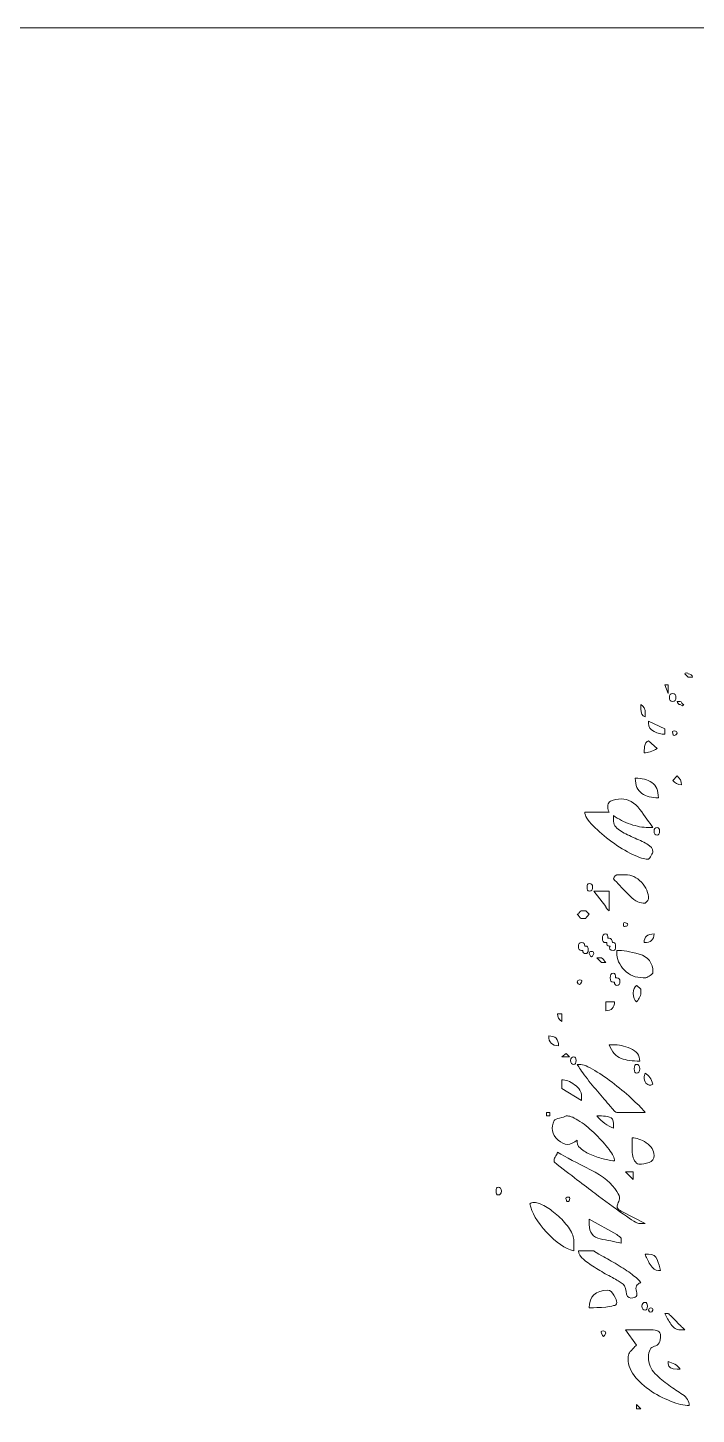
# Model space of a CAD drawing. Extents: x 915 to 2086, y -2344 to -655.
# Drawn here: x 1384.9 to 1438.5, y -766.6 to -655.3 of the extents above; entities that cross this region are included whole.
import ezdxf

# ---------------------------------------------------------------- set-up
doc = ezdxf.new("R2010")
doc.units = 0
doc.header["$MEASUREMENT"] = 0
doc.layers.add('Layer 1', color=7, linetype='Continuous')

# ---------------------------------------------------------------- blocks, each defined once
blk = doc.blocks.new('block 2')
at = {"layer": 'Layer 1', "lineweight": 0}
for points in [[(1436.02, -708.05), (1436.28, -708.05), (1436.28, -708.75), (1436.02, -708.05)], [(1427.75, -737.89), (1428.1, -737.62), (1428.36, -737.89), (1427.75, -737.89)], [(1426.78, -742.37), (1426.78, -742.64), (1426.51, -742.64), (1426.51, -742.37), (1426.78, -742.37)], [(1433.47, -747.13), (1433.47, -747.74), (1432.85, -747.13), (1433.47, -747.13)], [(1434.08, -766.14), (1433.73, -766.14), (1433.73, -765.79), (1434.08, -766.14)]]:
    blk.add_lwpolyline(points, dxfattribs=at)
for points, knots in [([(2085.86, -929.01), (2085.63, -928.87), (2085.41, -928.75), (2085.18, -928.61), (2085.18, -928.61), (2085.18, -716.49), (2085.18, -716.49), (2085.18, -682.75), (2057.73, -655.31), (2024, -655.31), (2024, -655.31), (976.9, -655.31), (976.9, -655.31), (943.16, -655.31), (915.72, -682.75), (915.72, -716.49), (915.72, -716.49), (915.72, -928.61), (915.72, -928.61), (915.49, -928.75), (915.27, -928.87), (915.04, -929.01), (915.04, -929.01), (915.28, -929.05), (915.72, -929.14), (915.72, -929.14), (915.72, -2282.96), (915.72, -2282.96), (915.72, -2316.7), (943.16, -2344.14), (976.9, -2344.14), (976.9, -2344.14), (2024, -2344.14), (2024, -2344.14), (2057.73, -2344.14), (2085.18, -2316.7), (2085.18, -2282.96), (2085.18, -2282.96), (2085.18, -929.14), (2085.18, -929.14), (2085.62, -929.05), (2085.86, -929.01), (2085.86, -929.01)], [0, 0, 0, 0, 1, 1, 1, 2, 2, 2, 3, 3, 3, 4, 4, 4, 5, 5, 5, 6, 6, 6, 7, 7, 7, 8, 8, 8, 9, 9, 9, 10, 10, 10, 11, 11, 11, 12, 12, 12, 13, 13, 13, 14, 14, 14, 14]), ([(1437.61, -707.17), (1437.61, -707.11), (1437.66, -707.08), (1437.78, -707.08), (1437.84, -707.08), (1437.87, -707.11), (1437.87, -707.17), (1438.1, -707.17), (1438.22, -707.25), (1438.22, -707.43), (1438.22, -707.43), (1437.87, -707.43), (1437.87, -707.43), (1437.87, -707.43), (1437.61, -707.17), (1437.61, -707.17)], [0, 0, 0, 0, 1, 1, 1, 2, 2, 2, 3, 3, 3, 4, 4, 4, 5, 5, 5, 5]), ([(1436.64, -709.37), (1436.46, -709.37), (1436.37, -709.26), (1436.37, -709.06), (1436.37, -708.86), (1436.46, -708.75), (1436.64, -708.75), (1436.81, -708.75), (1436.9, -708.86), (1436.9, -709.06), (1436.9, -709.26), (1436.81, -709.37), (1436.64, -709.37)], [0, 0, 0, 0, 1, 1, 1, 2, 2, 2, 3, 3, 3, 4, 4, 4, 4]), ([(1434.44, -710.6), (1434.2, -710.54), (1434.08, -710.34), (1434.08, -709.98), (1434.08, -709.98), (1434.08, -709.63), (1434.08, -709.63), (1434.32, -709.75), (1434.44, -709.98), (1434.44, -710.34), (1434.44, -710.34), (1434.44, -710.6), (1434.44, -710.6)], [0, 0, 0, 0, 1, 1, 1, 2, 2, 2, 3, 3, 3, 4, 4, 4, 4]), ([(1436.99, -709.37), (1436.99, -709.37), (1437.25, -709.37), (1437.25, -709.37), (1437.31, -709.37), (1437.35, -709.41), (1437.38, -709.5), (1437.41, -709.59), (1437.46, -709.63), (1437.52, -709.63), (1437.52, -709.63), (1437.43, -709.72), (1437.43, -709.72), (1437.43, -709.72), (1437.25, -709.63), (1437.25, -709.63), (1437.19, -709.63), (1437.13, -709.6), (1437.08, -709.54), (1437.02, -709.49), (1436.99, -709.43), (1436.99, -709.37)], [0, 0, 0, 0, 1, 1, 1, 2, 2, 2, 3, 3, 3, 4, 4, 4, 5, 5, 5, 6, 6, 6, 7, 7, 7, 7]), ([(1436.02, -712.01), (1435.72, -712.01), (1435.43, -711.93), (1435.14, -711.79), (1434.85, -711.64), (1434.7, -711.42), (1434.7, -711.13), (1434.7, -711.13), (1434.7, -710.95), (1434.7, -710.95), (1434.7, -710.95), (1436.02, -711.57), (1436.02, -711.57), (1436.02, -711.57), (1436.02, -712.01), (1436.02, -712.01)], [0, 0, 0, 0, 1, 1, 1, 2, 2, 2, 3, 3, 3, 4, 4, 4, 5, 5, 5, 5]), ([(1436.77, -712.1), (1436.68, -712.1), (1436.64, -712.04), (1436.64, -711.92), (1436.58, -711.8), (1436.62, -711.74), (1436.77, -711.74), (1436.91, -711.74), (1436.99, -711.8), (1436.99, -711.92), (1436.93, -712.04), (1436.86, -712.1), (1436.77, -712.1)], [0, 0, 0, 0, 1, 1, 1, 2, 2, 2, 3, 3, 3, 4, 4, 4, 4]), ([(1435.4, -713.15), (1434.99, -713.39), (1434.64, -713.5), (1434.35, -713.5), (1434.35, -713.39), (1434.36, -713.21), (1434.39, -712.98), (1434.42, -712.74), (1434.52, -712.59), (1434.7, -712.53), (1434.7, -712.53), (1435.4, -713.15), (1435.4, -713.15)], [0, 0, 0, 0, 1, 1, 1, 2, 2, 2, 3, 3, 3, 4, 4, 4, 4]), ([(1437.34, -716.06), (1437.05, -716.06), (1436.81, -715.94), (1436.64, -715.71), (1436.64, -715.71), (1436.99, -715.35), (1436.99, -715.35), (1437.22, -715.53), (1437.34, -715.76), (1437.34, -716.06)], [0, 0, 0, 0, 1, 1, 1, 2, 2, 2, 3, 3, 3, 3]), ([(1434.96, -715.88), (1435.32, -716.11), (1435.49, -716.53), (1435.49, -717.11), (1434.96, -717.11), (1434.52, -717), (1434.17, -716.76), (1433.82, -716.53), (1433.64, -716.11), (1433.64, -715.53), (1434.17, -715.53), (1434.61, -715.65), (1434.96, -715.88)], [0, 0, 0, 0, 1, 1, 1, 2, 2, 2, 3, 3, 3, 4, 4, 4, 4]), ([(1431.66, -717.38), (1431.93, -717.26), (1432.2, -717.2), (1432.5, -717.2), (1433.08, -717.2), (1433.58, -717.48), (1434, -718.04), (1434.41, -718.59), (1434.76, -719.08), (1435.05, -719.49), (1435.05, -719.49), (1434.7, -719.49), (1434.7, -719.49), (1434.23, -719.49), (1433.75, -719.4), (1433.25, -719.23), (1432.75, -719.05), (1432.29, -718.82), (1431.88, -718.52), (1431.88, -718.52), (1431.88, -718.87), (1431.88, -718.87), (1431.88, -719.23), (1432.04, -719.5), (1432.37, -719.71), (1432.69, -719.92), (1433.06, -720.1), (1433.47, -720.28), (1433.88, -720.46), (1434.25, -720.63), (1434.57, -720.81), (1434.89, -720.99), (1435.05, -721.19), (1435.05, -721.43), (1435.05, -721.48), (1435.01, -721.59), (1434.92, -721.73), (1434.83, -721.88), (1434.76, -721.98), (1434.7, -722.04), (1434.7, -722.04), (1434.61, -722.04), (1434.61, -722.04), (1434.38, -722.04), (1433.98, -721.91), (1433.42, -721.65), (1432.87, -721.38), (1432.31, -721.05), (1431.75, -720.63), (1431.19, -720.22), (1430.69, -719.8), (1430.26, -719.36), (1429.81, -718.92), (1429.59, -718.55), (1429.59, -718.26), (1429.59, -718.26), (1431.53, -718.26), (1431.53, -718.26), (1431.35, -717.79), (1431.4, -717.49), (1431.66, -717.38)], [0, 0, 0, 0, 1, 1, 1, 2, 2, 2, 3, 3, 3, 4, 4, 4, 5, 5, 5, 6, 6, 6, 7, 7, 7, 8, 8, 8, 9, 9, 9, 10, 10, 10, 11, 11, 11, 12, 12, 12, 13, 13, 13, 14, 14, 14, 15, 15, 15, 16, 16, 16, 17, 17, 17, 18, 18, 18, 19, 19, 19, 20, 20, 20, 20]), ([(1435.14, -719.8), (1435.14, -719.59), (1435.23, -719.49), (1435.4, -719.49), (1435.52, -719.49), (1435.58, -719.59), (1435.58, -719.8), (1435.58, -720), (1435.52, -720.1), (1435.4, -720.1), (1435.23, -720.1), (1435.14, -720), (1435.14, -719.8)], [0, 0, 0, 0, 1, 1, 1, 2, 2, 2, 3, 3, 3, 4, 4, 4, 4]), ([(1429.95, -724.59), (1429.83, -724.59), (1429.77, -724.49), (1429.77, -724.29), (1429.77, -724.08), (1429.83, -723.98), (1429.95, -723.98), (1430.12, -723.98), (1430.21, -724.08), (1430.21, -724.29), (1430.21, -724.49), (1430.12, -724.59), (1429.95, -724.59)], [0, 0, 0, 0, 1, 1, 1, 2, 2, 2, 3, 3, 3, 4, 4, 4, 4]), ([(1434.44, -725.56), (1434.44, -725.56), (1434.26, -725.56), (1434.26, -725.56), (1433.91, -725.56), (1433.5, -725.31), (1433.03, -724.81), (1432.56, -724.32), (1432.18, -723.92), (1431.88, -723.62), (1431.94, -723.39), (1432.09, -723.28), (1432.32, -723.28), (1432.56, -723.28), (1432.73, -723.28), (1432.85, -723.28), (1433.32, -723.28), (1433.75, -723.48), (1434.13, -723.89), (1434.51, -724.3), (1434.7, -724.74), (1434.7, -725.21), (1434.7, -725.27), (1434.61, -725.38), (1434.44, -725.56)], [0, 0, 0, 0, 1, 1, 1, 2, 2, 2, 3, 3, 3, 4, 4, 4, 5, 5, 5, 6, 6, 6, 7, 7, 7, 8, 8, 8, 8]), ([(1431.53, -726.18), (1431.35, -726), (1431.27, -725.89), (1431.27, -725.83), (1431.27, -725.83), (1430.3, -724.59), (1430.3, -724.59), (1430.3, -724.59), (1431.53, -724.59), (1431.53, -724.59), (1431.53, -724.59), (1431.53, -726.18), (1431.53, -726.18)], [0, 0, 0, 0, 1, 1, 1, 2, 2, 2, 3, 3, 3, 4, 4, 4, 4]), ([(1429.68, -726.18), (1429.68, -726.18), (1429.95, -726.44), (1429.95, -726.44), (1429.95, -726.44), (1429.77, -726.62), (1429.77, -726.62), (1429.71, -726.68), (1429.68, -726.74), (1429.68, -726.8), (1429.68, -726.8), (1429.33, -726.8), (1429.33, -726.8), (1429.27, -726.8), (1429.21, -726.75), (1429.16, -726.66), (1429.1, -726.57), (1429.04, -726.5), (1428.98, -726.44), (1429.04, -726.44), (1429.1, -726.4), (1429.16, -726.31), (1429.21, -726.22), (1429.27, -726.18), (1429.33, -726.18), (1429.33, -726.18), (1429.68, -726.18), (1429.68, -726.18)], [0, 0, 0, 0, 1, 1, 1, 2, 2, 2, 3, 3, 3, 4, 4, 4, 5, 5, 5, 6, 6, 6, 7, 7, 7, 8, 8, 8, 9, 9, 9, 9]), ([(1433.03, -727.28), (1433.03, -727.37), (1432.97, -727.41), (1432.85, -727.41), (1432.73, -727.47), (1432.68, -727.43), (1432.68, -727.28), (1432.68, -727.13), (1432.73, -727.09), (1432.85, -727.15), (1432.97, -727.15), (1433.03, -727.19), (1433.03, -727.28)], [0, 0, 0, 0, 1, 1, 1, 2, 2, 2, 3, 3, 3, 4, 4, 4, 4]), ([(1429.86, -729.3), (1429.86, -729.51), (1429.8, -729.61), (1429.68, -729.61), (1429.51, -729.61), (1429.42, -729.52), (1429.42, -729.35), (1429.42, -729.35), (1429.33, -729.35), (1429.33, -729.35), (1429.16, -729.35), (1429.07, -729.24), (1429.07, -729.04), (1429.07, -728.83), (1429.16, -728.73), (1429.33, -728.73), (1429.51, -728.73), (1429.59, -728.82), (1429.59, -729), (1429.59, -729), (1429.68, -729), (1429.68, -729), (1429.8, -729), (1429.86, -729.1), (1429.86, -729.3)], [0, 0, 0, 0, 1, 1, 1, 2, 2, 2, 3, 3, 3, 4, 4, 4, 5, 5, 5, 6, 6, 6, 7, 7, 7, 8, 8, 8, 8]), ([(1432.06, -729.04), (1432.06, -729.24), (1432, -729.35), (1431.88, -729.35), (1431.59, -729.35), (1431.5, -729.23), (1431.62, -729), (1431.62, -729), (1431.53, -729), (1431.53, -729), (1431.41, -729), (1431.35, -728.91), (1431.35, -728.73), (1431.35, -728.73), (1431.27, -728.73), (1431.27, -728.73), (1431.09, -728.73), (1431, -728.62), (1431, -728.38), (1431, -728.15), (1431.09, -728.03), (1431.27, -728.03), (1431.38, -728.03), (1431.44, -728.15), (1431.44, -728.38), (1431.44, -728.38), (1431.53, -728.38), (1431.53, -728.38), (1431.71, -728.38), (1431.8, -728.5), (1431.8, -728.73), (1431.8, -728.73), (1431.88, -728.73), (1431.88, -728.73), (1432, -728.73), (1432.06, -728.83), (1432.06, -729.04)], [0, 0, 0, 0, 1, 1, 1, 2, 2, 2, 3, 3, 3, 4, 4, 4, 5, 5, 5, 6, 6, 6, 7, 7, 7, 8, 8, 8, 9, 9, 9, 10, 10, 10, 11, 11, 11, 12, 12, 12, 12]), ([(1435.14, -728.03), (1435.14, -728.5), (1434.88, -728.73), (1434.35, -728.73), (1434.35, -728.26), (1434.61, -728.03), (1435.14, -728.03)], [0, 0, 0, 0, 1, 1, 1, 2, 2, 2, 2]), ([(1430.12, -729.43), (1430.24, -729.43), (1430.3, -729.49), (1430.3, -729.61), (1430.18, -729.96), (1430.06, -729.96), (1429.95, -729.61), (1429.95, -729.49), (1430.01, -729.43), (1430.12, -729.43)], [0, 0, 0, 0, 1, 1, 1, 2, 2, 2, 3, 3, 3, 3]), ([(1432.76, -730.93), (1432.35, -730.52), (1432.15, -730.05), (1432.15, -729.52), (1432.15, -729.52), (1432.15, -729.35), (1432.15, -729.35), (1432.62, -729.35), (1433.22, -729.45), (1433.95, -729.66), (1434.68, -729.86), (1435.05, -730.34), (1435.05, -731.11), (1435.05, -731.11), (1435.05, -731.19), (1435.05, -731.19), (1434.99, -731.25), (1434.89, -731.33), (1434.74, -731.42), (1434.6, -731.5), (1434.49, -731.55), (1434.44, -731.55), (1434.44, -731.55), (1434.26, -731.55), (1434.26, -731.55), (1433.67, -731.55), (1433.17, -731.34), (1432.76, -730.93)], [0, 0, 0, 0, 1, 1, 1, 2, 2, 2, 3, 3, 3, 4, 4, 4, 5, 5, 5, 6, 6, 6, 7, 7, 7, 8, 8, 8, 9, 9, 9, 9]), ([(1430.92, -729.96), (1430.97, -729.96), (1431.03, -730.01), (1431.09, -730.09), (1431.15, -730.18), (1431.21, -730.26), (1431.27, -730.32), (1431.27, -730.32), (1430.92, -730.32), (1430.92, -730.32), (1430.92, -730.32), (1430.56, -729.96), (1430.56, -729.96), (1430.56, -729.96), (1430.92, -729.96), (1430.92, -729.96)], [0, 0, 0, 0, 1, 1, 1, 2, 2, 2, 3, 3, 3, 4, 4, 4, 5, 5, 5, 5]), ([(1429.2, -731.72), (1429.34, -731.72), (1429.39, -731.78), (1429.33, -731.9), (1429.21, -732.14), (1429.1, -732.14), (1428.98, -731.9), (1428.98, -731.78), (1429.05, -731.72), (1429.2, -731.72)], [0, 0, 0, 0, 1, 1, 1, 2, 2, 2, 3, 3, 3, 3]), ([(1432.15, -731.55), (1432.32, -731.55), (1432.41, -731.65), (1432.41, -731.85), (1432.41, -732.06), (1432.32, -732.16), (1432.15, -732.16), (1432.03, -732.16), (1431.97, -732.08), (1431.97, -731.9), (1431.97, -731.9), (1431.88, -731.9), (1431.88, -731.9), (1431.71, -731.9), (1431.62, -731.78), (1431.62, -731.55), (1431.62, -731.31), (1431.71, -731.19), (1431.88, -731.19), (1432, -731.19), (1432.06, -731.31), (1432.06, -731.55), (1432.06, -731.55), (1432.15, -731.55), (1432.15, -731.55)], [0, 0, 0, 0, 1, 1, 1, 2, 2, 2, 3, 3, 3, 4, 4, 4, 5, 5, 5, 6, 6, 6, 7, 7, 7, 8, 8, 8, 8]), ([(1433.95, -733.18), (1433.86, -733.32), (1433.79, -733.43), (1433.73, -733.48), (1433.56, -733.37), (1433.47, -733.13), (1433.47, -732.78), (1433.47, -732.49), (1433.56, -732.28), (1433.73, -732.16), (1433.79, -732.22), (1433.86, -732.28), (1433.95, -732.34), (1434.04, -732.4), (1434.08, -732.46), (1434.08, -732.52), (1434.08, -732.52), (1434.08, -732.78), (1434.08, -732.78), (1434.08, -732.9), (1434.04, -733.03), (1433.95, -733.18)], [0, 0, 0, 0, 1, 1, 1, 2, 2, 2, 3, 3, 3, 4, 4, 4, 5, 5, 5, 6, 6, 6, 7, 7, 7, 7]), ([(1431.27, -733.48), (1431.27, -733.48), (1431.97, -733.48), (1431.97, -733.48), (1431.97, -733.95), (1431.74, -734.19), (1431.27, -734.19), (1431.27, -734.19), (1431.27, -733.48), (1431.27, -733.48)], [0, 0, 0, 0, 1, 1, 1, 2, 2, 2, 3, 3, 3, 3]), ([(1427.75, -735.07), (1427.51, -734.89), (1427.39, -734.69), (1427.39, -734.45), (1427.39, -734.45), (1427.75, -734.45), (1427.75, -734.45), (1427.75, -734.45), (1427.75, -735.07), (1427.75, -735.07)], [0, 0, 0, 0, 1, 1, 1, 2, 2, 2, 3, 3, 3, 3]), ([(1427.48, -737), (1426.95, -737), (1426.69, -736.74), (1426.69, -736.21), (1427.22, -736.21), (1427.48, -736.47), (1427.48, -737)], [0, 0, 0, 0, 1, 1, 1, 2, 2, 2, 2]), ([(1432.5, -738.02), (1432.09, -737.87), (1431.77, -737.5), (1431.53, -736.92), (1431.53, -736.92), (1431.88, -736.92), (1431.88, -736.92), (1432.29, -736.92), (1432.75, -737.02), (1433.25, -737.23), (1433.75, -737.43), (1434, -737.77), (1434, -738.24), (1433.41, -738.24), (1432.91, -738.16), (1432.5, -738.02)], [0, 0, 0, 0, 1, 1, 1, 2, 2, 2, 3, 3, 3, 4, 4, 4, 5, 5, 5, 5]), ([(1428.45, -738.19), (1428.45, -737.99), (1428.54, -737.89), (1428.71, -737.89), (1428.83, -737.89), (1428.89, -737.99), (1428.89, -738.19), (1428.89, -738.4), (1428.83, -738.5), (1428.71, -738.5), (1428.54, -738.5), (1428.45, -738.4), (1428.45, -738.19)], [0, 0, 0, 0, 1, 1, 1, 2, 2, 2, 3, 3, 3, 4, 4, 4, 4]), ([(1429.16, -738.5), (1429.45, -738.5), (1429.86, -738.66), (1430.39, -738.99), (1430.92, -739.31), (1431.44, -739.67), (1431.97, -740.09), (1432.5, -740.5), (1433, -740.92), (1433.47, -741.36), (1433.94, -741.8), (1434.26, -742.14), (1434.44, -742.37), (1434.44, -742.37), (1432.15, -742.37), (1432.15, -742.37), (1432.09, -742.37), (1431.91, -742.2), (1431.62, -741.85), (1431.32, -741.49), (1430.99, -741.1), (1430.61, -740.66), (1430.22, -740.22), (1429.87, -739.78), (1429.55, -739.34), (1429.23, -738.9), (1429.04, -738.62), (1428.98, -738.5), (1428.98, -738.5), (1429.16, -738.5), (1429.16, -738.5)], [0, 0, 0, 0, 1, 1, 1, 2, 2, 2, 3, 3, 3, 4, 4, 4, 5, 5, 5, 6, 6, 6, 7, 7, 7, 8, 8, 8, 9, 9, 9, 10, 10, 10, 10]), ([(1434, -738.85), (1434, -739.09), (1433.91, -739.2), (1433.73, -739.2), (1433.61, -739.2), (1433.56, -739.09), (1433.56, -738.85), (1433.56, -738.62), (1433.61, -738.5), (1433.73, -738.5), (1433.91, -738.5), (1434, -738.62), (1434, -738.85)], [0, 0, 0, 0, 1, 1, 1, 2, 2, 2, 3, 3, 3, 4, 4, 4, 4]), ([(1428.76, -740.13), (1429.14, -740.39), (1429.33, -740.7), (1429.33, -741.05), (1429.33, -741.05), (1429.33, -741.41), (1429.33, -741.41), (1429.33, -741.41), (1427.75, -740.44), (1427.75, -740.44), (1427.75, -740.44), (1427.75, -739.73), (1427.75, -739.73), (1428.04, -739.73), (1428.38, -739.86), (1428.76, -740.13)], [0, 0, 0, 0, 1, 1, 1, 2, 2, 2, 3, 3, 3, 4, 4, 4, 5, 5, 5, 5]), ([(1434.44, -739.2), (1434.73, -739.38), (1434.93, -739.67), (1435.05, -740.09), (1435.05, -740.09), (1434.88, -740.17), (1434.88, -740.17), (1434.52, -740.17), (1434.35, -739.94), (1434.35, -739.47), (1434.35, -739.47), (1434.44, -739.2), (1434.44, -739.2)], [0, 0, 0, 0, 1, 1, 1, 2, 2, 2, 3, 3, 3, 4, 4, 4, 4]), ([(1431.53, -745.32), (1431.82, -745.71), (1431.97, -746.01), (1431.97, -746.25), (1431.8, -746.25), (1431.53, -746.2), (1431.18, -746.11), (1430.83, -746.03), (1430.47, -745.91), (1430.12, -745.76), (1429.77, -745.62), (1429.48, -745.44), (1429.24, -745.23), (1429.01, -745.03), (1428.92, -744.81), (1428.98, -744.57), (1428.45, -745.04), (1427.94, -745.04), (1427.44, -744.57), (1426.94, -744.1), (1426.84, -743.58), (1427.13, -742.99), (1427.19, -742.93), (1427.34, -742.87), (1427.57, -742.81), (1427.8, -742.76), (1427.98, -742.7), (1428.1, -742.64), (1428.1, -742.64), (1428.19, -742.64), (1428.19, -742.64), (1428.42, -742.64), (1428.76, -742.78), (1429.2, -743.08), (1429.64, -743.37), (1430.06, -743.72), (1430.47, -744.13), (1430.89, -744.55), (1431.24, -744.94), (1431.53, -745.32)], [0, 0, 0, 0, 1, 1, 1, 2, 2, 2, 3, 3, 3, 4, 4, 4, 5, 5, 5, 6, 6, 6, 7, 7, 7, 8, 8, 8, 9, 9, 9, 10, 10, 10, 11, 11, 11, 12, 12, 12, 13, 13, 13, 13]), ([(1430.56, -742.64), (1430.56, -742.64), (1430.92, -742.64), (1430.92, -742.64), (1431.15, -742.64), (1431.37, -742.67), (1431.57, -742.73), (1431.78, -742.78), (1431.88, -742.96), (1431.88, -743.25), (1431.88, -743.25), (1431.88, -743.61), (1431.88, -743.61), (1431.41, -743.43), (1430.97, -743.11), (1430.56, -742.64)], [0, 0, 0, 0, 1, 1, 1, 2, 2, 2, 3, 3, 3, 4, 4, 4, 5, 5, 5, 5]), ([(1433.38, -745.41), (1433.38, -744.97), (1433.38, -744.63), (1433.38, -744.4), (1433.73, -744.4), (1434.11, -744.53), (1434.52, -744.79), (1434.93, -745.06), (1435.14, -745.4), (1435.14, -745.8), (1435.14, -746.1), (1435.01, -746.29), (1434.74, -746.38), (1434.48, -746.47), (1434.2, -746.51), (1433.91, -746.51), (1433.85, -746.51), (1433.79, -746.48), (1433.73, -746.42), (1433.5, -746.19), (1433.38, -745.85), (1433.38, -745.41)], [0, 0, 0, 0, 1, 1, 1, 2, 2, 2, 3, 3, 3, 4, 4, 4, 5, 5, 5, 6, 6, 6, 7, 7, 7, 7]), ([(1427.13, -746.33), (1427.13, -746.33), (1427.13, -746.16), (1427.13, -746.16), (1427.13, -746.1), (1427.17, -746), (1427.26, -745.85), (1427.35, -745.71), (1427.39, -745.6), (1427.39, -745.54), (1428.1, -745.95), (1428.98, -746.42), (1430.04, -746.95), (1431.09, -747.48), (1431.8, -748.07), (1432.15, -748.71), (1432.32, -748.95), (1432.4, -749.14), (1432.37, -749.28), (1432.34, -749.43), (1432.29, -749.56), (1432.23, -749.68), (1432.18, -749.8), (1432.16, -749.9), (1432.19, -749.99), (1432.22, -750.08), (1432.32, -750.18), (1432.5, -750.29), (1432.5, -750.29), (1434.44, -751.26), (1434.44, -751.26), (1434.44, -751.26), (1433.91, -751.26), (1433.91, -751.26), (1433.79, -751.26), (1433.38, -751.01), (1432.68, -750.51), (1431.97, -750.02), (1431.21, -749.46), (1430.39, -748.84), (1429.56, -748.23), (1428.48, -747.39), (1427.13, -746.33)], [0, 0, 0, 0, 1, 1, 1, 2, 2, 2, 3, 3, 3, 4, 4, 4, 5, 5, 5, 6, 6, 6, 7, 7, 7, 8, 8, 8, 9, 9, 9, 10, 10, 10, 11, 11, 11, 12, 12, 12, 13, 13, 13, 14, 14, 14, 14]), ([(1422.9, -748.67), (1422.9, -748.87), (1422.82, -748.98), (1422.64, -748.98), (1422.52, -748.98), (1422.47, -748.87), (1422.47, -748.67), (1422.47, -748.46), (1422.52, -748.36), (1422.64, -748.36), (1422.82, -748.36), (1422.9, -748.46), (1422.9, -748.67)], [0, 0, 0, 0, 1, 1, 1, 2, 2, 2, 3, 3, 3, 4, 4, 4, 4]), ([(1427.48, -750.69), (1427.83, -751.01), (1428.13, -751.35), (1428.36, -751.7), (1428.6, -752.06), (1428.71, -752.38), (1428.71, -752.67), (1428.71, -752.67), (1428.71, -753.46), (1428.71, -753.46), (1428.01, -753.29), (1427.28, -752.79), (1426.51, -751.97), (1425.75, -751.14), (1425.31, -750.38), (1425.19, -749.68), (1425.25, -749.62), (1425.37, -749.59), (1425.55, -749.59), (1425.78, -749.59), (1426.07, -749.7), (1426.43, -749.9), (1426.78, -750.1), (1427.13, -750.37), (1427.48, -750.69)], [0, 0, 0, 0, 1, 1, 1, 2, 2, 2, 3, 3, 3, 4, 4, 4, 5, 5, 5, 6, 6, 6, 7, 7, 7, 8, 8, 8, 8]), ([(1428.1, -749.33), (1428.04, -749.21), (1428.08, -749.15), (1428.23, -749.15), (1428.38, -749.15), (1428.42, -749.21), (1428.36, -749.33), (1428.36, -749.45), (1428.32, -749.5), (1428.23, -749.5), (1428.14, -749.5), (1428.1, -749.45), (1428.1, -749.33)], [0, 0, 0, 0, 1, 1, 1, 2, 2, 2, 3, 3, 3, 4, 4, 4, 4]), ([(1432.5, -752.5), (1432.5, -752.5), (1432.5, -752.85), (1432.5, -752.85), (1431.97, -752.73), (1431.41, -752.61), (1430.83, -752.5), (1430.24, -752.38), (1429.95, -752), (1429.95, -751.35), (1429.95, -751.35), (1429.95, -750.91), (1429.95, -750.91), (1429.95, -750.91), (1432.15, -752.14), (1432.15, -752.14), (1432.2, -752.2), (1432.28, -752.26), (1432.37, -752.32), (1432.46, -752.38), (1432.5, -752.44), (1432.5, -752.5)], [0, 0, 0, 0, 1, 1, 1, 2, 2, 2, 3, 3, 3, 4, 4, 4, 5, 5, 5, 6, 6, 6, 7, 7, 7, 7]), ([(1431.66, -755.53), (1431.28, -755.33), (1430.9, -755.11), (1430.52, -754.87), (1430.14, -754.64), (1429.8, -754.4), (1429.51, -754.17), (1429.21, -753.94), (1429.07, -753.7), (1429.07, -753.46), (1429.07, -753.46), (1430.3, -753.46), (1430.3, -753.46), (1430.36, -753.52), (1430.58, -753.65), (1430.96, -753.86), (1431.34, -754.07), (1431.75, -754.3), (1432.19, -754.56), (1432.63, -754.83), (1433.03, -755.09), (1433.38, -755.36), (1433.73, -755.62), (1433.96, -755.84), (1434.08, -756.02), (1433.73, -756.13), (1433.61, -756.37), (1433.73, -756.72), (1433.85, -757.07), (1433.7, -757.25), (1433.29, -757.25), (1433.06, -757.25), (1432.92, -757.07), (1432.9, -756.72), (1432.87, -756.37), (1432.73, -756.13), (1432.5, -756.02), (1432.32, -755.9), (1432.04, -755.74), (1431.66, -755.53)], [0, 0, 0, 0, 1, 1, 1, 2, 2, 2, 3, 3, 3, 4, 4, 4, 5, 5, 5, 6, 6, 6, 7, 7, 7, 8, 8, 8, 9, 9, 9, 10, 10, 10, 11, 11, 11, 12, 12, 12, 13, 13, 13, 13]), ([(1434.83, -754.56), (1434.63, -754.24), (1434.49, -753.96), (1434.44, -753.73), (1434.44, -753.73), (1434.7, -753.73), (1434.7, -753.73), (1435.05, -753.73), (1435.29, -753.88), (1435.4, -754.17), (1435.52, -754.46), (1435.61, -754.75), (1435.67, -755.05), (1435.67, -755.05), (1435.49, -755.05), (1435.49, -755.05), (1435.26, -755.05), (1435.04, -754.89), (1434.83, -754.56)], [0, 0, 0, 0, 1, 1, 1, 2, 2, 2, 3, 3, 3, 4, 4, 4, 5, 5, 5, 6, 6, 6, 6]), ([(1430.92, -758), (1430.39, -758.03), (1430.06, -758.04), (1429.95, -758.04), (1429.95, -757.1), (1430.44, -756.63), (1431.44, -756.63), (1431.62, -756.63), (1431.78, -756.76), (1431.93, -757.03), (1432.07, -757.29), (1432.15, -757.48), (1432.15, -757.6), (1432.15, -757.78), (1432.06, -757.86), (1431.88, -757.86), (1431.77, -757.92), (1431.44, -757.97), (1430.92, -758)], [0, 0, 0, 0, 1, 1, 1, 2, 2, 2, 3, 3, 3, 4, 4, 4, 5, 5, 5, 6, 6, 6, 6]), ([(1434.61, -757.91), (1434.61, -758.12), (1434.55, -758.22), (1434.44, -758.22), (1434.26, -758.22), (1434.17, -758.12), (1434.17, -757.91), (1434.17, -757.7), (1434.26, -757.6), (1434.44, -757.6), (1434.55, -757.6), (1434.61, -757.7), (1434.61, -757.91)], [0, 0, 0, 0, 1, 1, 1, 2, 2, 2, 3, 3, 3, 4, 4, 4, 4]), ([(1435.05, -758.22), (1434.93, -758.45), (1434.82, -758.45), (1434.7, -758.22), (1434.7, -758.1), (1434.76, -758.04), (1434.88, -758.04), (1434.99, -758.04), (1435.05, -758.1), (1435.05, -758.22)], [0, 0, 0, 0, 1, 1, 1, 2, 2, 2, 3, 3, 3, 3]), ([(1436.28, -758.48), (1436.4, -758.6), (1436.62, -758.82), (1436.94, -759.14), (1437.27, -759.46), (1437.49, -759.69), (1437.61, -759.8), (1437.61, -759.8), (1437.25, -759.8), (1437.25, -759.8), (1436.96, -759.8), (1436.71, -759.66), (1436.5, -759.36), (1436.3, -759.07), (1436.14, -758.77), (1436.02, -758.48), (1436.02, -758.48), (1436.28, -758.48), (1436.28, -758.48)], [0, 0, 0, 0, 1, 1, 1, 2, 2, 2, 3, 3, 3, 4, 4, 4, 5, 5, 5, 6, 6, 6, 6]), ([(1430.92, -760.07), (1430.86, -759.95), (1430.9, -759.89), (1431.05, -759.89), (1431.19, -759.89), (1431.27, -759.95), (1431.27, -760.07), (1431.15, -760.42), (1431.03, -760.42), (1430.92, -760.07)], [0, 0, 0, 0, 1, 1, 1, 2, 2, 2, 3, 3, 3, 3]), ([(1434.74, -764.6), (1434.19, -764.22), (1433.75, -763.78), (1433.42, -763.28), (1433.1, -762.78), (1433, -762.27), (1433.11, -761.74), (1433.17, -761.62), (1433.28, -761.49), (1433.42, -761.34), (1433.57, -761.19), (1433.67, -761.09), (1433.73, -761.03), (1433.73, -761.03), (1432.85, -759.8), (1432.85, -759.8), (1432.85, -759.8), (1433.91, -759.8), (1433.91, -759.8), (1434.02, -759.8), (1434.35, -759.8), (1434.88, -759.8), (1435.4, -759.8), (1435.67, -759.95), (1435.67, -760.24), (1435.67, -760.77), (1435.51, -761.06), (1435.18, -761.12), (1434.86, -761.18), (1434.7, -761.47), (1434.7, -762), (1434.7, -762.53), (1434.88, -762.97), (1435.23, -763.32), (1435.58, -763.67), (1435.95, -763.98), (1436.33, -764.25), (1436.71, -764.51), (1437.08, -764.76), (1437.43, -764.99), (1437.78, -765.23), (1437.96, -765.52), (1437.96, -765.88), (1437.54, -765.88), (1437.05, -765.76), (1436.46, -765.52), (1435.87, -765.29), (1435.3, -764.98), (1434.74, -764.6)], [0, 0, 0, 0, 1, 1, 1, 2, 2, 2, 3, 3, 3, 4, 4, 4, 5, 5, 5, 6, 6, 6, 7, 7, 7, 8, 8, 8, 9, 9, 9, 10, 10, 10, 11, 11, 11, 12, 12, 12, 13, 13, 13, 14, 14, 14, 15, 15, 15, 16, 16, 16, 16]), ([(1437.25, -762.97), (1437.25, -762.97), (1436.99, -762.97), (1436.99, -762.97), (1436.52, -762.97), (1436.28, -762.82), (1436.28, -762.53), (1436.28, -762.53), (1436.28, -762.35), (1436.28, -762.35), (1436.46, -762.41), (1436.64, -762.49), (1436.81, -762.57), (1436.99, -762.66), (1437.13, -762.79), (1437.25, -762.97)], [0, 0, 0, 0, 1, 1, 1, 2, 2, 2, 3, 3, 3, 4, 4, 4, 5, 5, 5, 5])]:
    blk.add_open_spline(points, degree=3, knots=knots, dxfattribs=at)

msp = doc.modelspace()

# ---------------------------------------------------------------- block references
at = {"layer": 'Layer 1'}
msp.add_blockref('block 2', (0, 0), dxfattribs=at)

doc.saveas('drawing.dxf')
